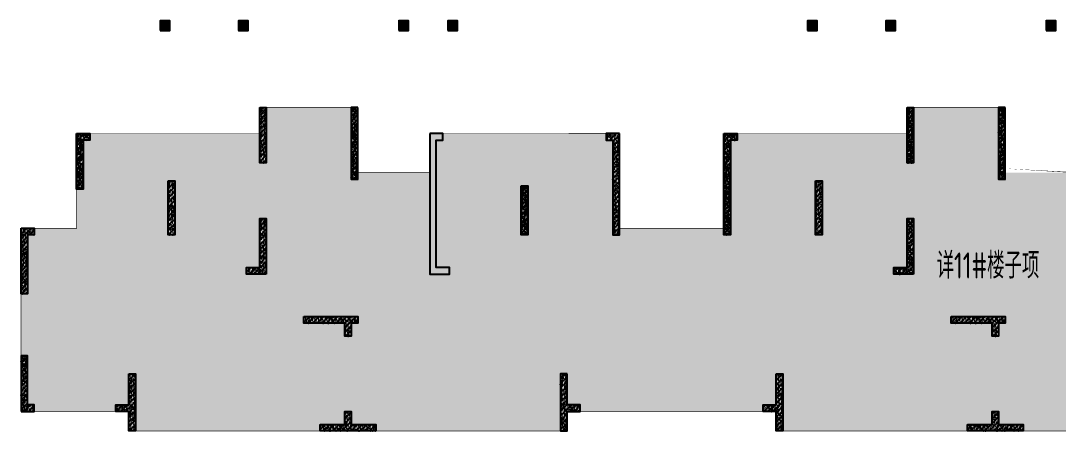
# Model space of a CAD drawing. Extents: x 923964 to 1204934, y 804567 to 1705037.
# Drawn here: x 1063014 to 1094748, y 805019 to 817579 of the extents above; entities that cross this region are included whole.
import ezdxf
from ezdxf.enums import TextEntityAlignment as Align

# ---------------------------------------------------------------- set-up
doc = ezdxf.new("R2010")
doc.units = 0
doc.header["$LTSCALE"] = 500
doc.layers.get('0').update_dxf_attribs({"linetype": 'CONTINUOUS'})
for name, color, linetype in [('S_COLU', 2, 'CONTINUOUS'), ('S_COLU_HACH', 15, 'CONTINUOUS'), ('S_WALL', 2, 'CONTINUOUS'), ('S_WALL_HACH', 30, 'CONTINUOUS'), ('S_WALL_OTHE_HACH', 33, 'CONTINUOUS'), ('主楼填充', 7, 'CONTINUOUS')]:
    doc.layers.add(name, color=color, linetype=linetype)
doc.styles.add('TH-STYLE3', font='tssdeng.shx', dxfattribs={"width": 0.7, "bigfont": 'tssdchn.shx'})
pattern_1 = [(49.99999999999999, (-356904.0381416103, -387547.1826629889), (143.4520365201507, -12.55042699651902), [15, -165]), (355, (-356904.0381416103, -387547.1826629889), (-27.7502667226, 150.4384267400024), [12, -132]), (100.4514, (-356892.0838056103, -387548.2285309889), (115.7018763428043, 137.8879084121907), [12.748038, -140.2284224]), (46.18420000000002, (-356904.0381416103, -387507.1826629889), (213.4482097251289, -33.10380286580362), [22.49999999999999, -247.4999999999999]), (96.6356, (-356886.2507926103, -387509.941324389), (186.9325411097407, 194.8235741800883), [19.1220576, -210.3426]), (351.1842, (-356904.0381416103, -387507.1826629889), (186.9323890267254, 194.8237201850649), [18, -198]), (21, (-356884.0381416103, -387517.1826629889), (119.3814104236923, -80.52377813306776), [15, -165]), (326.0000000000001, (-356884.0381416103, -387517.1826629889), (48.66306638431634, 145.0300090093706), [12, -132]), (71.4514, (-356874.0896950103, -387523.8929841889), (168.044525716298, 64.50609934199048), [12.748038, -140.2284224]), (37.50000000000001, (-356904.0381416103, -387547.1826629889), (2.431971063458134, 66.5787707662623), [0, -130.4, 0, -134, 0, -132.5]), (7.499999999999999, (-356904.0381416103, -387547.1826629889), (52.61390748842972, 78.88234237647205), [0, -76.39999999999999, 0, -127.4, 0, -50.5]), (327.5, (-356948.6381416103, -387547.1826629889), (106.7644872344818, -4.510974346875951), [0, -50, 0, -156, 0, -207]), (317.5, (-356968.6381416103, -387547.1826629889), (116.6372338684772, 20.02099646646354), [0, -65, 0, -103.6, 0, -147]), (45, (-356904.0381416103, -387547.1826629889), (-70.71067811865474, 70.71067811865476), [])]
pattern_2 = [(49.99999999999999, (-356904.0381416103, -387550.5116629889), (143.4520365201507, -12.55042699651902), [15, -165]), (355, (-356904.0381416103, -387550.5116629889), (-27.7502667226, 150.4384267400024), [12, -132]), (100.4514, (-356892.0838056103, -387551.5575309889), (115.7018763428043, 137.8879084121907), [12.748038, -140.2284224]), (46.18420000000002, (-356904.0381416103, -387510.5116629889), (213.4482097251289, -33.10380286580362), [22.49999999999998, -247.4999999999999]), (96.6356, (-356886.2507926103, -387513.2703243889), (186.9325411097407, 194.8235741800883), [19.1220576, -210.3426]), (351.1842, (-356904.0381416103, -387510.5116629889), (186.9323890267254, 194.8237201850649), [18, -198]), (21, (-356884.0381416103, -387520.5116629889), (119.3814104236923, -80.52377813306776), [15, -165]), (326.0000000000001, (-356884.0381416103, -387520.5116629889), (48.66306638431634, 145.0300090093706), [12, -132]), (71.4514, (-356874.0896950103, -387527.2219841889), (168.044525716298, 64.50609934199048), [12.748038, -140.2284224]), (37.50000000000001, (-356904.0381416103, -387550.5116629889), (2.431971063458134, 66.5787707662623), [0, -130.4, 0, -134, 0, -132.5]), (7.499999999999999, (-356904.0381416103, -387550.5116629889), (52.61390748842972, 78.88234237647205), [0, -76.39999999999999, 0, -127.4, 0, -50.5]), (327.5, (-356948.6381416103, -387550.5116629889), (106.7644872344818, -4.510974346875951), [0, -50, 0, -156, 0, -207]), (317.5, (-356968.6381416103, -387550.5116629889), (116.6372338684772, 20.02099646646354), [0, -65, 0, -103.6, 0, -147]), (45, (-356904.0381416103, -387550.5116629889), (-70.71067811865474, 70.71067811865476), [])]
pattern_3 = [(49.99999999999999, (-356904.0381416103, -387547.1826629889), (143.4520365201507, -12.55042699651902), [15, -165]), (355, (-356904.0381416103, -387547.1826629889), (-27.7502667226, 150.4384267400024), [12, -132]), (100.4514, (-356892.0838056103, -387548.2285309889), (115.7018763428043, 137.8879084121907), [12.748038, -140.2284224]), (46.18420000000002, (-356904.0381416103, -387507.1826629889), (213.4482097251289, -33.10380286580362), [22.49999999999998, -247.4999999999998]), (96.6356, (-356886.2507926103, -387509.941324389), (186.9325411097407, 194.8235741800883), [19.1220576, -210.3426]), (351.1842, (-356904.0381416103, -387507.1826629889), (186.9323890267254, 194.8237201850649), [18, -198]), (21, (-356884.0381416103, -387517.1826629889), (119.3814104236923, -80.52377813306776), [15, -165]), (326.0000000000001, (-356884.0381416103, -387517.1826629889), (48.66306638431634, 145.0300090093706), [12, -132]), (71.4514, (-356874.0896950103, -387523.8929841889), (168.044525716298, 64.50609934199048), [12.748038, -140.2284224]), (37.50000000000001, (-356904.0381416103, -387547.1826629889), (2.431971063458134, 66.5787707662623), [0, -130.4, 0, -134, 0, -132.5]), (7.499999999999999, (-356904.0381416103, -387547.1826629889), (52.61390748842972, 78.88234237647205), [0, -76.39999999999999, 0, -127.4, 0, -50.5]), (327.5, (-356948.6381416103, -387547.1826629889), (106.7644872344818, -4.510974346875951), [0, -50, 0, -156, 0, -207]), (317.5, (-356968.6381416103, -387547.1826629889), (116.6372338684772, 20.02099646646354), [0, -65, 0, -103.6, 0, -147]), (45, (-356904.0381416103, -387547.1826629889), (-70.71067811865474, 70.71067811865476), [])]
pattern_4 = [(45, (-354304.0381416105, -244147.1826629952), (-88.38834764831843, 88.38834764831844), []), (49.99999999999999, (-354304.0381416105, -244147.1826629952), (179.3150456501884, -15.68803374564878), [18.75, -206.25]), (355, (-354304.0381416105, -244147.1826629952), (-34.68783340325, 188.048033425003), [15, -165]), (100.4514, (-354289.0952216104, -244148.4899979952), (144.6273454285054, 172.3598855152384), [15.9350475, -175.285528]), (46.18420000000002, (-354304.0381416105, -244097.1826629952), (266.8102621564111, -41.37975358225452), [28.12499999999999, -309.3749999999999]), (96.6356, (-354281.8039553604, -244100.6309897452), (233.6656763871758, 243.5294677251104), [23.902572, -262.92825]), (351.1842, (-354304.0381416105, -244097.1826629952), (233.6654862834068, 243.5296502313311), [22.5, -247.5]), (21, (-354279.0381416105, -244109.6826629952), (149.2267630296154, -100.6547226663347), [18.75, -206.25]), (326.0000000000001, (-354279.0381416105, -244109.6826629952), (60.82883298039543, 181.2875112617133), [15, -165]), (71.4514, (-354266.6025833605, -244118.0705644952), (210.0556571453725, 80.6326241774881), [15.9350475, -175.285528]), (37.50000000000001, (-354304.0381416105, -244147.1826629952), (3.039963829322667, 83.22346345782788), [1.25, -163, 1.25, -167.5, 1.25, -165.625]), (7.499999999999999, (-354304.0381416105, -244147.1826629952), (65.76738436053715, 98.60292797059006), [1.25, -95.5, 1.25, -159.25, 1.25, -63.125]), (327.5, (-354359.7881416105, -244147.1826629952), (133.4556090431022, -5.638717933594939), [1.25, -62.5, 1.25, -195, 1.25, -258.75]), (317.5, (-354384.7881416105, -244147.1826629952), (145.7965423355966, 25.02624558307943), [1.25, -81.25, 1.25, -129.5, 1.25, -183.75])]
pattern_5 = [(45, (-334504.0381410404, -244147.1826629966), (-88.38834764831843, 88.38834764831844), []), (49.99999999999999, (-334504.0381410404, -244147.1826629966), (179.3150456501884, -15.68803374564878), [18.75, -206.25]), (355, (-334504.0381410404, -244147.1826629966), (-34.68783340325, 188.048033425003), [15, -165]), (100.4514, (-334489.0952210404, -244148.4899979966), (144.6273454285054, 172.3598855152384), [15.9350475, -175.285528]), (46.18420000000002, (-334504.0381410404, -244097.1826629966), (266.8102621564111, -41.37975358225452), [28.12499999999999, -309.3749999999998]), (96.6356, (-334481.8039547904, -244100.6309897466), (233.6656763871758, 243.5294677251104), [23.902572, -262.92825]), (351.1842, (-334504.0381410404, -244097.1826629966), (233.6654862834068, 243.5296502313311), [22.5, -247.5]), (21, (-334479.0381410404, -244109.6826629966), (149.2267630296154, -100.6547226663347), [18.75, -206.25]), (326.0000000000001, (-334479.0381410404, -244109.6826629966), (60.82883298039543, 181.2875112617133), [15, -165]), (71.4514, (-334466.6025827904, -244118.0705644967), (210.0556571453725, 80.6326241774881), [15.9350475, -175.285528]), (37.50000000000001, (-334504.0381410404, -244147.1826629966), (3.039963829322667, 83.22346345782788), [1.25, -163, 1.25, -167.5, 1.25, -165.625]), (7.499999999999999, (-334504.0381410404, -244147.1826629966), (65.76738436053715, 98.60292797059006), [1.25, -95.5, 1.25, -159.25, 1.25, -63.125]), (327.5, (-334559.7881410404, -244147.1826629966), (133.4556090431022, -5.638717933594939), [1.25, -62.5, 1.25, -195, 1.25, -258.75]), (317.5, (-334584.7881410404, -244147.1826629966), (145.7965423355966, 25.02624558307943), [1.25, -81.25, 1.25, -129.5, 1.25, -183.75])]

# ---------------------------------------------------------------- blocks, each defined once
blk = doc.blocks.new('A$C05C63E19')
at = {"layer": 'S_WALL_HACH'}
h = blk.add_hatch(color=256, dxfattribs=at)
h.dxf.hatch_style = 1
h.paths.add_polyline_path([(-2599.999999999884, 6600.000000006257), (-2399.999999999942, 6600.000000000029), (-2399.999999999942, 4900.000000013999), (-2599.999999999942, 4900.000000013999)])
h = blk.add_hatch(color=256, dxfattribs=at)
h.dxf.hatch_style = 1
h.paths.add_polyline_path([(400.0000000002328, 6600.000000006257), (200.000000000291, 6600.000000013999), (200.000000000291, 4400.000000010099), (400.000000000291, 4400.000000010099)])
h = blk.add_hatch(color=256, dxfattribs=at)
h.dxf.hatch_style = 1
h.paths.add_polyline_path([(17200.0000005702, 6600.000000004802), (17400.00000057014, 6600.000000012544), (17400.00000057014, 4900.000000012544), (17200.00000057014, 4900.000000012544)])
h = blk.add_hatch(color=256, dxfattribs=at)
h.dxf.hatch_style = 1
h.paths.add_polyline_path([(20200.00000057032, 6600.000000004802), (20000.00000057038, 6600.000000012544), (20000.00000056857, 4399.999999971624), (20200.00000056857, 4399.999999971624)])
h = blk.add_hatch(color=256, dxfattribs=at)
h.dxf.hatch_style = 1
h.paths.add_polyline_path([(-8200.00000000163, 5800.000000007189), (-7800.000000001688, 5800.00000001493), (-7800.000000001688, 5600.00000001493), (-8000.000000001688, 5600.00000001493), (-8000.000000001688, 4100.00000001493), (-8200.000000001688, 4100.00000001493)])
h = blk.add_hatch(color=256, dxfattribs=at)
h.dxf.hatch_style = 1
h.paths.add_polyline_path([(2600.000000033469, 5799.99999999805), (2599.99999999901, 1499.999999984779), (3199.999999998952, 1499.999999977037), (3199.999999998952, 1699.999999977037), (2799.999999998952, 1699.999999977037), (2800.00000003184, 5600.000000005792), (3000.00000003184, 5600.000000005792), (3000.00000003184, 5800.000000005792)])
h = blk.add_hatch(color=256, dxfattribs=at)
h.dxf.hatch_style = 1
h.paths.add_polyline_path([(8400.000000064727, 5799.999999949214), (8000.000000064785, 5799.999999961146), (8000.000000063388, 5599.999999961146), (8200.000000063388, 5599.999999958352), (8200.000000208558, 2699.999999979249), (8400.000000208558, 2699.999999977852)])
h = blk.add_hatch(color=256, dxfattribs=at)
h.dxf.hatch_style = 1
h.paths.add_polyline_path([(11600.0001635704, 5799.999999938329), (12000.00016357034, 5799.999999946129), (12000.00016357034, 5599.999999946129), (11800.00016357034, 5599.999999946071), (11800.00016360282, 2700.000000005384), (11600.00016360282, 2700.000000005384)])
h = blk.add_hatch(color=256, dxfattribs=at)
h.dxf.hatch_style = 1
h.paths.add_polyline_path([(-5400.000000032829, 4349.999986436276), (-5200.000000032829, 4349.999986436276), (-5200.000000032829, 2699.999986436276), (-5400.000000032829, 2699.999986436276)])
h = blk.add_hatch(color=256, dxfattribs=at)
h.dxf.hatch_style = 1
h.paths.add_polyline_path([(5399.999999990745, 4199.999986436276), (5599.999999990745, 4199.999986436276), (5599.999999990745, 2699.999986436276), (5399.999999990745, 2699.999986436276)])
h = blk.add_hatch(color=256, dxfattribs=at)
h.dxf.hatch_style = 1
h.paths.add_polyline_path([(14399.99999999074, 4353.328986436274), (14599.99999999074, 4353.328986436274), (14599.99999999074, 2703.328986436274), (14399.99999999074, 2703.328986436274)])
h = blk.add_hatch(color=256, dxfattribs=at)
h.dxf.hatch_style = 1
h.paths.add_polyline_path([(-2400.000000000873, 1500.000000032393), (-3000.000000000815, 1500.000000024651), (-3000.000000000815, 1700.000000024651), (-2600.000000000815, 1700.000000024651), (-2600.000000000815, 3200.000000024651), (-2400.000000000815, 3200.000000024651)])
h = blk.add_hatch(color=256, dxfattribs=at)
h.dxf.hatch_style = 1
h.paths.add_polyline_path([(17400.00016360678, 1499.999999934022), (16800.00016360683, 1499.999999930355), (16800.00016360817, 1699.999999930355), (17200.00016360817, 1699.999999927619), (17200.00016361842, 3199.999999927619), (17400.00016361842, 3199.99999992628)])
h = blk.add_hatch(color=256, dxfattribs=at)
h.dxf.hatch_style = 1
h.paths.add_polyline_path([(-9900.000000001746, 2900.000000007771), (-9500.000000001804, 2900.000000015512), (-9500.000000001804, 2700.000000015512), (-9700.000000001804, 2700.000000015512), (-9700.000000001804, 900.0000000155123), (-9900.000000001804, 900.0000000155123)])
h = blk.add_hatch(color=256, dxfattribs=at)
h.dxf.hatch_style = 1
h.paths.add_polyline_path([(-1250, 200.0000000000291), (400, 200.0000000000291), (400, 2.91038304567337e-11), (200, 2.91038304567337e-11), (200, -399.9999999999709), (0, -399.9999999999709), (0, -399.5999999999476), (0, 0.4000000000523869), (-1250, 0.4000000000523869)])
h = blk.add_hatch(color=256, dxfattribs=at)
h.dxf.hatch_style = 1
h.paths.add_polyline_path([(18550, 200.0000000000291), (20200, 200.0000000000291), (20200, 2.91038304567337e-11), (20000, 2.91038304567337e-11), (20000, -399.9999999999709), (19800, -399.9999999999709), (19800, -399.5999999999476), (19800, 0.4000000000523869), (18550, 0.4000000000523869)])
h = blk.add_hatch(color=256, dxfattribs=at)
h.dxf.hatch_style = 1
h.paths.add_polyline_path([(-9899.999999999942, -2699.999999992229), (-9500, -2699.999999999971), (-9500, -2499.999999999971), (-9700, -2499.999999999971), (-9700, -999.9999999999709), (-9900, -999.9999999999709)])
h = blk.add_hatch(color=256, dxfattribs=at)
h.dxf.hatch_style = 1
h.paths.add_polyline_path([(-6599.999987467716, -1549.999436345563), (-6399.999987467716, -1549.999436345563), (-6399.999987467716, -3299.999436345563), (-6599.999987467716, -3299.999436345563), (-6599.999987466901, -2699.999999996769), (-6999.999987466901, -2699.999999996769), (-6999.999987466668, -2499.999999985244), (-6599.999987466668, -2499.999999985244)])
h = blk.add_hatch(color=256, dxfattribs=at)
h.dxf.hatch_style = 1
h.paths.add_polyline_path([(6799.999987478775, -1549.999436392362), (6599.999987478775, -1549.999436390965), (6599.99998746725, -3299.999436390965), (6799.99998746725, -3299.999436392362), (6799.999987470626, -2700.000000043568), (7199.999987470626, -2700.000000046362), (7199.999987471791, -2500.000000034837), (6799.999987471791, -2500.000000032043)])
h = blk.add_hatch(color=256, dxfattribs=at)
h.dxf.hatch_style = 1
h.paths.add_polyline_path([(13200.00017610553, -1549.999436414189), (13400.00017610553, -1549.999436414131), (13400.00017610582, -3299.999436414131), (13200.00017610582, -3299.999436414189), (13200.00017610652, -2700.000000065396), (12800.00017610652, -2700.000000065455), (12800.0001761067, -2500.000000053929), (13200.0001761067, -2500.000000053871)])
h = blk.add_hatch(color=256, dxfattribs=at)
h.dxf.hatch_style = 1
h.paths.add_polyline_path([(-750.0002051297342, -3099.999999999971), (-0.0002051297342404723, -3099.999999999971), (-0.0002051297342404723, -2699.999999999971), (199.9997948702658, -2699.999999999971), (199.9997948702658, -3099.999999999971), (949.9997948702658, -3099.999999999971), (949.9997948702658, -3299.999999999971), (-750.0002051297342, -3299.999999999971)])
h = blk.add_hatch(color=256, dxfattribs=at)
h.dxf.hatch_style = 1
h.paths.add_polyline_path([(19050.00000002631, -3099.999999954278), (19800.00000002631, -3099.999999954278), (19800.00000002631, -2699.999999954278), (20000.00000002631, -2699.999999954278), (20000.00000002631, -3099.999999954278), (20750.00000002631, -3099.999999954278), (20750.00000002631, -3299.999999954278), (19050.00000002631, -3299.999999954278)])
at = {"layer": 'S_WALL_OTHE_HACH'}
h = blk.add_hatch(dxfattribs=at)
h.set_pattern_fill('ARMORED', color=256, scale=20)
h.set_pattern_definition(pattern_1)
h.paths.add_polyline_path([(-2599.999999999884, 6600.000000006257), (-2399.999999999942, 6600.000000000029), (-2399.999999999942, 4900.000000013999), (-2599.999999999942, 4900.000000013999)])
h = blk.add_hatch(dxfattribs=at)
h.set_pattern_fill('ARMORED', color=256, scale=20)
h.set_pattern_definition(pattern_1)
h.paths.add_polyline_path([(400.0000000002328, 6600.000000006257), (200.000000000291, 6600.000000013999), (200.000000000291, 4400.000000010099), (400.000000000291, 4400.000000010099)])
h = blk.add_hatch(dxfattribs=at)
h.set_pattern_fill('ARMORED', color=256, scale=20)
h.set_pattern_definition(pattern_1)
h.paths.add_polyline_path([(17200.0000005702, 6600.000000004802), (17400.00000057014, 6600.000000012544), (17400.00000057014, 4900.000000012544), (17200.00000057014, 4900.000000012544)])
h = blk.add_hatch(dxfattribs=at)
h.set_pattern_fill('ARMORED', color=256, scale=20)
h.set_pattern_definition(pattern_1)
h.paths.add_polyline_path([(20200.00000057032, 6600.000000004802), (20000.00000057038, 6600.000000012544), (20000.00000056857, 4399.999999971624), (20200.00000056857, 4399.999999971624)])
h = blk.add_hatch(dxfattribs=at)
h.set_pattern_fill('ARMORED', color=256, scale=20)
h.set_pattern_definition(pattern_1)
h.paths.add_polyline_path([(-8200.00000000163, 5800.000000007189), (-7800.000000001688, 5800.00000001493), (-7800.000000001688, 5600.00000001493), (-8000.000000001688, 5600.00000001493), (-8000.000000001688, 4100.00000001493), (-8200.000000001688, 4100.00000001493)])
h = blk.add_hatch(dxfattribs=at)
h.set_pattern_fill('ARMORED', color=256, scale=20)
h.set_pattern_definition([(49.99999999999999, (-326904.0381416103, -237547.1826629889), (143.4520365201507, -12.55042699651902), [15, -165]), (355, (-326904.0381416103, -237547.1826629889), (-27.7502667226, 150.4384267400024), [12, -132]), (100.4514, (-326892.0838056103, -237548.2285309889), (115.7018763428043, 137.8879084121907), [12.748038, -140.2284224]), (46.18420000000002, (-326904.0381416103, -237507.1826629889), (213.4482097251289, -33.10380286580362), [22.49999999999999, -247.4999999999999]), (96.6356, (-326886.2507926103, -237509.9413243889), (186.9325411097407, 194.8235741800883), [19.1220576, -210.3426]), (351.1842, (-326904.0381416103, -237507.1826629889), (186.9323890267254, 194.8237201850649), [18, -198]), (21, (-326884.0381416103, -237517.1826629889), (119.3814104236923, -80.52377813306776), [15, -165]), (326.0000000000001, (-326884.0381416103, -237517.1826629889), (48.66306638431634, 145.0300090093706), [12, -132]), (71.4514, (-326874.0896950103, -237523.8929841889), (168.044525716298, 64.50609934199048), [12.748038, -140.2284224]), (37.50000000000001, (-326904.0381416103, -237547.1826629889), (2.431971063458134, 66.5787707662623), [0, -130.4, 0, -134, 0, -132.5]), (7.499999999999999, (-326904.0381416103, -237547.1826629889), (52.61390748842972, 78.88234237647205), [0, -76.39999999999999, 0, -127.4, 0, -50.5]), (327.5, (-326948.6381416103, -237547.1826629889), (106.7644872344818, -4.510974346875951), [0, -50, 0, -156, 0, -207]), (317.5, (-326968.6381416103, -237547.1826629889), (116.6372338684772, 20.02099646646354), [0, -65, 0, -103.6, 0, -147]), (45, (-326904.0381416103, -237547.1826629889), (-70.71067811865474, 70.71067811865476), [])])
h.paths.add_polyline_path([(2600.000000033469, 5799.99999999805), (2599.99999999901, 1499.999999984779), (3199.999999998952, 1499.999999977037), (3199.999999998952, 1699.999999977037), (2799.999999998952, 1699.999999977037), (2800.00000003184, 5600.000000005792), (3000.00000003184, 5600.000000005792), (3000.00000003184, 5800.000000005792)])
h = blk.add_hatch(dxfattribs=at)
h.set_pattern_fill('ARMORED', color=256, scale=20)
h.set_pattern_definition(pattern_3)
h.paths.add_polyline_path([(8400.000000064727, 5799.999999949214), (8000.000000064785, 5799.999999961146), (8000.000000063388, 5599.999999961146), (8200.000000063388, 5599.999999958352), (8200.000000208558, 2699.999999979249), (8400.000000208558, 2699.999999977852)])
h = blk.add_hatch(dxfattribs=at)
h.set_pattern_fill('ARMORED', color=256, scale=20)
h.set_pattern_definition(pattern_3)
h.paths.add_polyline_path([(11600.0001635704, 5799.999999938329), (12000.00016357034, 5799.999999946129), (12000.00016357034, 5599.999999946129), (11800.00016357034, 5599.999999946071), (11800.00016360282, 2700.000000005384), (11600.00016360282, 2700.000000005384)])
h = blk.add_hatch(dxfattribs=at)
h.set_pattern_fill('ARMORED', color=256, scale=20)
h.set_pattern_definition(pattern_2)
h.paths.add_polyline_path([(-5400.000000032829, 4349.999986436276), (-5200.000000032829, 4349.999986436276), (-5200.000000032829, 2699.999986436276), (-5400.000000032829, 2699.999986436276)])
h = blk.add_hatch(dxfattribs=at)
h.set_pattern_fill('ARMORED', color=256, scale=20)
h.set_pattern_definition(pattern_2)
h.paths.add_polyline_path([(5399.999999990745, 4199.999986436276), (5599.999999990745, 4199.999986436276), (5599.999999990745, 2699.999986436276), (5399.999999990745, 2699.999986436276)])
h = blk.add_hatch(dxfattribs=at)
h.set_pattern_fill('ARMORED', color=256, scale=20)
h.set_pattern_definition(pattern_1)
h.paths.add_polyline_path([(14399.99999999074, 4353.328986436274), (14599.99999999074, 4353.328986436274), (14599.99999999074, 2703.328986436274), (14399.99999999074, 2703.328986436274)])
h = blk.add_hatch(dxfattribs=at)
h.set_pattern_fill('ARMORED', color=256, scale=20)
h.set_pattern_definition(pattern_1)
h.paths.add_polyline_path([(-2400.000000000873, 1500.000000032393), (-3000.000000000815, 1500.000000024651), (-3000.000000000815, 1700.000000024651), (-2600.000000000815, 1700.000000024651), (-2600.000000000815, 3200.000000024651), (-2400.000000000815, 3200.000000024651)])
h = blk.add_hatch(dxfattribs=at)
h.set_pattern_fill('ARMORED', color=256, scale=20)
h.set_pattern_definition(pattern_1)
h.paths.add_polyline_path([(17400.00016360678, 1499.999999934022), (16800.00016360683, 1499.999999930355), (16800.00016360817, 1699.999999930355), (17200.00016360817, 1699.999999927619), (17200.00016361842, 3199.999999927619), (17400.00016361842, 3199.99999992628)])
h = blk.add_hatch(dxfattribs=at)
h.set_pattern_fill('ARMORED', color=256, scale=20)
h.set_pattern_definition(pattern_1)
h.paths.add_polyline_path([(-9900.000000001746, 2900.000000007771), (-9500.000000001804, 2900.000000015512), (-9500.000000001804, 2700.000000015512), (-9700.000000001804, 2700.000000015512), (-9700.000000001804, 900.0000000155123), (-9900.000000001804, 900.0000000155123)])
h = blk.add_hatch(dxfattribs=at)
h.set_pattern_fill('ARMORED', color=256, scale=20)
h.set_pattern_definition([(49.99999999999999, (-356904.0381416103, -237547.1826629889), (143.4520365201507, -12.55042699651902), [15, -165]), (355, (-356904.0381416103, -237547.1826629889), (-27.7502667226, 150.4384267400024), [12, -132]), (100.4514, (-356892.0838056103, -237548.2285309889), (115.7018763428043, 137.8879084121907), [12.748038, -140.2284224]), (46.18420000000002, (-356904.0381416103, -237507.1826629889), (213.4482097251289, -33.10380286580362), [22.49999999999999, -247.4999999999999]), (96.6356, (-356886.2507926103, -237509.9413243889), (186.9325411097407, 194.8235741800883), [19.1220576, -210.3426]), (351.1842, (-356904.0381416103, -237507.1826629889), (186.9323890267254, 194.8237201850649), [18, -198]), (21, (-356884.0381416103, -237517.1826629889), (119.3814104236923, -80.52377813306776), [15, -165]), (326.0000000000001, (-356884.0381416103, -237517.1826629889), (48.66306638431634, 145.0300090093706), [12, -132]), (71.4514, (-356874.0896950103, -237523.8929841889), (168.044525716298, 64.50609934199048), [12.748038, -140.2284224]), (37.50000000000001, (-356904.0381416103, -237547.1826629889), (2.431971063458134, 66.5787707662623), [0, -130.4, 0, -134, 0, -132.5]), (7.499999999999999, (-356904.0381416103, -237547.1826629889), (52.61390748842972, 78.88234237647205), [0, -76.39999999999999, 0, -127.4, 0, -50.5]), (327.5, (-356948.6381416103, -237547.1826629889), (106.7644872344818, -4.510974346875951), [0, -50, 0, -156, 0, -207]), (317.5, (-356968.6381416103, -237547.1826629889), (116.6372338684772, 20.02099646646354), [0, -65, 0, -103.6, 0, -147]), (45, (-356904.0381416103, -237547.1826629889), (-70.71067811865474, 70.71067811865476), [])])
h.paths.add_polyline_path([(-1250, 200.0000000000291), (400, 200.0000000000291), (400, 2.91038304567337e-11), (200, 2.91038304567337e-11), (200, -399.9999999999709), (0, -399.9999999999709), (0, -399.5999999999476), (0, 0.4000000000523869), (-1250, 0.4000000000523869)])
h = blk.add_hatch(dxfattribs=at)
h.set_pattern_fill('ARMORED', color=256, scale=20)
h.set_pattern_definition([(49.99999999999999, (-337104.0381416103, -237547.1826629889), (143.4520365201507, -12.55042699651902), [15, -165]), (355, (-337104.0381416103, -237547.1826629889), (-27.7502667226, 150.4384267400024), [12, -132]), (100.4514, (-337092.0838056103, -237548.2285309889), (115.7018763428043, 137.8879084121907), [12.748038, -140.2284224]), (46.18420000000002, (-337104.0381416103, -237507.1826629889), (213.4482097251289, -33.10380286580362), [22.49999999999999, -247.4999999999999]), (96.6356, (-337086.2507926103, -237509.9413243889), (186.9325411097407, 194.8235741800883), [19.1220576, -210.3426]), (351.1842, (-337104.0381416103, -237507.1826629889), (186.9323890267254, 194.8237201850649), [18, -198]), (21, (-337084.0381416103, -237517.1826629889), (119.3814104236923, -80.52377813306776), [15, -165]), (326.0000000000001, (-337084.0381416103, -237517.1826629889), (48.66306638431634, 145.0300090093706), [12, -132]), (71.4514, (-337074.0896950103, -237523.8929841889), (168.044525716298, 64.50609934199048), [12.748038, -140.2284224]), (37.50000000000001, (-337104.0381416103, -237547.1826629889), (2.431971063458134, 66.5787707662623), [0, -130.4, 0, -134, 0, -132.5]), (7.499999999999999, (-337104.0381416103, -237547.1826629889), (52.61390748842972, 78.88234237647205), [0, -76.39999999999999, 0, -127.4, 0, -50.5]), (327.5, (-337148.6381416103, -237547.1826629889), (106.7644872344818, -4.510974346875951), [0, -50, 0, -156, 0, -207]), (317.5, (-337168.6381416103, -237547.1826629889), (116.6372338684772, 20.02099646646354), [0, -65, 0, -103.6, 0, -147]), (45, (-337104.0381416103, -237547.1826629889), (-70.71067811865474, 70.71067811865476), [])])
h.paths.add_polyline_path([(18550, 200.0000000000291), (20200, 200.0000000000291), (20200, 2.91038304567337e-11), (20000, 2.91038304567337e-11), (20000, -399.9999999999709), (19800, -399.9999999999709), (19800, -399.5999999999476), (19800, 0.4000000000523869), (18550, 0.4000000000523869)])
h = blk.add_hatch(dxfattribs=at)
h.set_pattern_fill('ARMORED', color=256, scale=20)
h.set_pattern_definition(pattern_1)
h.paths.add_polyline_path([(-9899.999999999942, -2699.999999992229), (-9500, -2699.999999999971), (-9500, -2499.999999999971), (-9700, -2499.999999999971), (-9700, -999.9999999999709), (-9900, -999.9999999999709)])
h = blk.add_hatch(dxfattribs=at)
h.set_pattern_fill('ARMORED', color=256, scale=20)
h.set_pattern_definition(pattern_1)
h.paths.add_polyline_path([(-6599.999987467716, -1549.999436345563), (-6399.999987467716, -1549.999436345563), (-6399.999987467716, -3299.999436345563), (-6599.999987467716, -3299.999436345563), (-6599.999987466901, -2699.999999996769), (-6999.999987466901, -2699.999999996769), (-6999.999987466668, -2499.999999985244), (-6599.999987466668, -2499.999999985244)])
h = blk.add_hatch(dxfattribs=at)
h.set_pattern_fill('ARMORED', color=256, scale=20)
h.set_pattern_definition(pattern_1)
h.paths.add_polyline_path([(6799.999987478775, -1549.999436392362), (6599.999987478775, -1549.999436390965), (6599.99998746725, -3299.999436390965), (6799.99998746725, -3299.999436392362), (6799.999987470626, -2700.000000043568), (7199.999987470626, -2700.000000046362), (7199.999987471791, -2500.000000034837), (6799.999987471791, -2500.000000032043)])
h = blk.add_hatch(dxfattribs=at)
h.set_pattern_fill('ARMORED', color=256, scale=20)
h.set_pattern_definition(pattern_1)
h.paths.add_polyline_path([(13200.00017610553, -1549.999436414189), (13400.00017610553, -1549.999436414131), (13400.00017610582, -3299.999436414131), (13200.00017610582, -3299.999436414189), (13200.00017610652, -2700.000000065396), (12800.00017610652, -2700.000000065455), (12800.0001761067, -2500.000000053929), (13200.0001761067, -2500.000000053871)])
h = blk.add_hatch(dxfattribs=at)
h.set_pattern_fill('ARMORED', color=256, scale=20)
h.set_pattern_definition(pattern_1)
h.paths.add_polyline_path([(-750.0002051297342, -3099.999999999971), (-0.0002051297342404723, -3099.999999999971), (-0.0002051297342404723, -2699.999999999971), (199.9997948702658, -2699.999999999971), (199.9997948702658, -3099.999999999971), (949.9997948702658, -3099.999999999971), (949.9997948702658, -3299.999999999971), (-750.0002051297342, -3299.999999999971)])
h = blk.add_hatch(dxfattribs=at)
h.set_pattern_fill('ARMORED', color=256, scale=20)
h.set_pattern_definition(pattern_1)
h.paths.add_polyline_path([(19050.00000002631, -3099.999999954278), (19800.00000002631, -3099.999999954278), (19800.00000002631, -2699.999999954278), (20000.00000002631, -2699.999999954278), (20000.00000002631, -3099.999999954278), (20750.00000002631, -3099.999999954278), (20750.00000002631, -3299.999999954278), (19050.00000002631, -3299.999999954278)])
at = {"layer": 'S_WALL', "elevation": -4.18344384548723e-08}
for points in [[(-2599.999999999884, 6600.000000006257), (-2399.999999999942, 6600.000000013999), (-2399.999999999942, 6600.000000000029), (-2399.999999999942, 6600.000000000029), (-2399.999999999942, 4900.000000013999), (-2599.999999999942, 4900.000000013999), (-2599.999999999884, 6600.000000006257)], [(400.0000000002328, 6600.000000006257), (200.000000000291, 6600.000000013999), (200.000000000291, 6600.000000013999), (200.000000000291, 6600.000000013999), (200.000000000291, 4400.000000010099), (400.000000000291, 4400.000000010099), (400.0000000002328, 6600.000000006257)], [(17200.0000005702, 6600.000000004802), (17400.00000057014, 6600.000000012544), (17400.00000057014, 6600.000000012544), (17400.00000057014, 6600.000000012544), (17400.00000057014, 4900.000000012544), (17200.00000057014, 4900.000000012544), (17200.0000005702, 6600.000000004802)], [(20200.00000057032, 6600.000000004802), (20000.00000057038, 6600.000000012544), (20000.00000057038, 6600.000000012544), (20000.00000057038, 6600.000000012544), (20000.00000056857, 4399.999999971624), (20200.00000056857, 4399.999999971624), (20200.00000057032, 6600.000000004802)], [(-8200.00000000163, 5800.000000007189), (-7800.000000001688, 5800.00000001493), (-7800.000000001688, 5600.00000001493), (-8000.000000001688, 5600.00000001493), (-8000.000000001688, 4100.00000001493), (-8200.000000001688, 4100.00000001493), (-8200.00000000163, 5800.000000007189)], [(2600.000000033469, 5799.99999999805), (2599.99999999901, 1499.999999984779), (3199.999999998952, 1499.999999977037), (3199.999999998952, 1699.999999977037), (2799.999999998952, 1699.999999977037), (2800.00000003184, 5600.000000005792), (3000.00000003184, 5600.000000005792), (3000.00000003184, 5800.000000005792), (2600.000000033469, 5799.99999999805)], [(8400.000000064727, 5799.999999949214), (8000.000000064785, 5799.999999961146), (8000.000000063388, 5599.999999961146), (8200.000000063388, 5599.999999958352), (8200.000000208558, 2699.999999979249), (8400.000000208558, 2699.999999977852), (8400.000000064727, 5799.999999949214)], [(11600.0001635704, 5799.999999938329), (12000.00016357034, 5799.999999946129), (12000.00016357034, 5599.999999946129), (11800.00016357034, 5599.999999946071), (11800.00016360282, 2700.000000005384), (11600.00016360282, 2700.000000005384), (11600.0001635704, 5799.999999938329)], [(-2400.000000000873, 1500.000000032393), (-3000.000000000815, 1500.000000024651), (-3000.000000000815, 1700.000000024651), (-2600.000000000815, 1700.000000024651), (-2600.000000000815, 3200.000000024651), (-2400.000000000815, 3200.000000024651), (-2400.000000000873, 1500.000000032393)], [(17400.00016360678, 1499.999999934022), (16800.00016360683, 1499.999999930355), (16800.00016360817, 1699.999999930355), (17200.00016360817, 1699.999999927619), (17200.00016361842, 3199.999999927619), (17400.00016361842, 3199.99999992628), (17400.00016360678, 1499.999999934022)]]:
    blk.add_lwpolyline(points, dxfattribs=at)
at = {"layer": 'S_WALL'}
for points, elevation in [([(-5400.000000032829, 4349.999986436276), (-5200.000000032829, 4349.999986436276), (-5200.000000032829, 2699.999986436276), (-5400.000000032829, 2699.999986436276)], -4.18344384548723e-08), ([(-6599.999987467716, -1549.999436345563), (-6399.999987467716, -1549.999436345563), (-6399.999987467716, -3299.999436345563), (-6599.999987467716, -3299.999436345563), (-6599.999987466901, -2699.999999996769), (-6999.999987466901, -2699.999999996769), (-6999.999987466668, -2499.999999985244), (-6599.999987466668, -2499.999999985244)], -2.654377437316722e-08), ([(6799.999987478775, -1549.999436392362), (6599.999987478775, -1549.999436390965), (6599.99998746725, -3299.999436390965), (6799.99998746725, -3299.999436392362), (6799.999987470626, -2700.000000043568), (7199.999987470626, -2700.000000046362), (7199.999987471791, -2500.000000034837), (6799.999987471791, -2500.000000032043)], -2.654377437316722e-08), ([(13200.00017610553, -1549.999436414189), (13400.00017610553, -1549.999436414131), (13400.00017610582, -3299.999436414131), (13200.00017610582, -3299.999436414189), (13200.00017610652, -2700.000000065396), (12800.00017610652, -2700.000000065455), (12800.0001761067, -2500.000000053929), (13200.0001761067, -2500.000000053871)], -2.654377437316722e-08)]:
    blk.add_lwpolyline(points, close=True, dxfattribs=dict(at, elevation=elevation))
for points in [[(5399.999999990745, 4199.999986436276), (5599.999999990745, 4199.999986436276), (5599.999999990745, 2699.999986436276), (5399.999999990745, 2699.999986436276)], [(14399.99999999074, 4353.328986436274), (14599.99999999074, 4353.328986436274), (14599.99999999074, 2703.328986436274), (14399.99999999074, 2703.328986436274)], [(-1250, 200.0000000000291), (400, 200.0000000000291), (400, 2.91038304567337e-11), (200, 2.91038304567337e-11), (200, -399.9999999999709), (0, -399.9999999999709), (0, -399.5999999999476), (0, 0.4000000000523869), (-1250, 0.4000000000523869)], [(18550, 200.0000000000291), (20200, 200.0000000000291), (20200, 2.91038304567337e-11), (20000, 2.91038304567337e-11), (20000, -399.9999999999709), (19800, -399.9999999999709), (19800, -399.5999999999476), (19800, 0.4000000000523869), (18550, 0.4000000000523869)]]:
    blk.add_lwpolyline(points, close=True, dxfattribs=at)
for points in [[(-9900.000000001746, 2900.000000007771), (-9500.000000001804, 2900.000000015512), (-9500.000000001804, 2700.000000015512), (-9700.000000001804, 2700.000000015512), (-9700.000000001804, 900.0000000155123), (-9900.000000001804, 900.0000000155123), (-9900.000000001746, 2900.000000007771)], [(-9899.999999999942, -2699.999999992229), (-9500, -2699.999999999971), (-9500, -2499.999999999971), (-9700, -2499.999999999971), (-9700, -999.9999999999709), (-9900, -999.9999999999709), (-9899.999999999942, -2699.999999992229)], [(-750.0002051297342, -3099.999999999971), (-0.0002051297342404723, -3099.999999999971), (-0.0002051297342404723, -2699.999999999971), (199.9997948702658, -2699.999999999971), (199.9997948702658, -3099.999999999971), (949.9997948702658, -3099.999999999971), (949.9997948702658, -3299.999999999971), (-750.0002051297342, -3299.999999999971), (-750.0002051297342, -3099.999999999971)], [(19050.00000002631, -3099.999999954278), (19800.00000002631, -3099.999999954278), (19800.00000002631, -2699.999999954278), (20000.00000002631, -2699.999999954278), (20000.00000002631, -3099.999999954278), (20750.00000002631, -3099.999999954278), (20750.00000002631, -3299.999999954278), (19050.00000002631, -3299.999999954278), (19050.00000002631, -3099.999999954278)]]:
    blk.add_lwpolyline(points, dxfattribs=at)
blk = doc.blocks.new('A$C02C908B5')
at = {"layer": 'S_COLU_HACH'}
h = blk.add_hatch(color=256, dxfattribs=at)
h.dxf.hatch_style = 1
h.paths.add_polyline_path([(-3049.99999997433, 2350.000000033062), (-2749.99999997433, 2350.000000033062), (-2749.99999997433, 2650.000000033062), (-3049.99999997433, 2650.000000033062)])
h = blk.add_hatch(color=256, dxfattribs=at)
h.dxf.hatch_style = 1
h.paths.add_polyline_path([(-649.9999999743304, 2350.000000033062), (-349.9999999743304, 2350.000000033062), (-349.9999999743304, 2650.000000033062), (-649.9999999743304, 2650.000000033062)])
h = blk.add_hatch(color=256, dxfattribs=at)
h.dxf.hatch_style = 1
h.paths.add_polyline_path([(4250.00000002567, 2350.000000033062), (4550.00000002567, 2350.000000033062), (4550.00000002567, 2650.000000033062), (4250.00000002567, 2650.000000033062)])
h = blk.add_hatch(color=256, dxfattribs=at)
h.dxf.hatch_style = 1
h.paths.add_polyline_path([(5750.00000002567, 2350.000000033062), (6050.00000002567, 2350.000000033062), (6050.00000002567, 2650.000000033062), (5750.00000002567, 2650.000000033062)])
h = blk.add_hatch(color=256, dxfattribs=at)
h.dxf.hatch_style = 1
h.paths.add_polyline_path([(16750.0000005957, 2350.000000031607), (17050.0000005957, 2350.000000031607), (17050.0000005957, 2650.000000031607), (16750.0000005957, 2650.000000031607)])
h = blk.add_hatch(color=256, dxfattribs=at)
h.dxf.hatch_style = 1
h.paths.add_polyline_path([(19150.0000005957, 2350.000000031607), (19450.0000005957, 2350.000000031607), (19450.0000005957, 2650.000000031607), (19150.0000005957, 2650.000000031607)])
h = blk.add_hatch(color=256, dxfattribs=at)
h.dxf.hatch_style = 1
h.paths.add_polyline_path([(24050.0000005957, 2350.000000031607), (24350.0000005957, 2350.000000031607), (24350.0000005957, 2650.000000031607), (24050.0000005957, 2650.000000031607)])
at = {"layer": 'S_WALL_OTHE_HACH'}
h = blk.add_hatch(dxfattribs=at)
h.set_pattern_fill('钢筋混凝土', color=256, scale=25, pattern_type=2)
h.set_pattern_definition(pattern_4)
h.paths.add_polyline_path([(-3049.99999997433, 2350.000000033062), (-2749.99999997433, 2350.000000033062), (-2749.99999997433, 2650.000000033062), (-3049.99999997433, 2650.000000033062)])
h = blk.add_hatch(dxfattribs=at)
h.set_pattern_fill('钢筋混凝土', color=256, scale=25, pattern_type=2)
h.set_pattern_definition(pattern_4)
h.paths.add_polyline_path([(-649.9999999743304, 2350.000000033062), (-349.9999999743304, 2350.000000033062), (-349.9999999743304, 2650.000000033062), (-649.9999999743304, 2650.000000033062)])
h = blk.add_hatch(dxfattribs=at)
h.set_pattern_fill('钢筋混凝土', color=256, scale=25, pattern_type=2)
h.set_pattern_definition(pattern_4)
h.paths.add_polyline_path([(4250.00000002567, 2350.000000033062), (4550.00000002567, 2350.000000033062), (4550.00000002567, 2650.000000033062), (4250.00000002567, 2650.000000033062)])
h = blk.add_hatch(dxfattribs=at)
h.set_pattern_fill('钢筋混凝土', color=256, scale=25, pattern_type=2)
h.set_pattern_definition(pattern_4)
h.paths.add_polyline_path([(5750.00000002567, 2350.000000033062), (6050.00000002567, 2350.000000033062), (6050.00000002567, 2650.000000033062), (5750.00000002567, 2650.000000033062)])
h = blk.add_hatch(dxfattribs=at)
h.set_pattern_fill('钢筋混凝土', color=256, scale=25, pattern_type=2)
h.set_pattern_definition(pattern_5)
h.paths.add_polyline_path([(16750.0000005957, 2350.000000031607), (17050.0000005957, 2350.000000031607), (17050.0000005957, 2650.000000031607), (16750.0000005957, 2650.000000031607)])
h = blk.add_hatch(dxfattribs=at)
h.set_pattern_fill('钢筋混凝土', color=256, scale=25, pattern_type=2)
h.set_pattern_definition(pattern_5)
h.paths.add_polyline_path([(19150.0000005957, 2350.000000031607), (19450.0000005957, 2350.000000031607), (19450.0000005957, 2650.000000031607), (19150.0000005957, 2650.000000031607)])
h = blk.add_hatch(dxfattribs=at)
h.set_pattern_fill('钢筋混凝土', color=256, scale=25, pattern_type=2)
h.set_pattern_definition(pattern_5)
h.paths.add_polyline_path([(24050.0000005957, 2350.000000031607), (24350.0000005957, 2350.000000031607), (24350.0000005957, 2650.000000031607), (24050.0000005957, 2650.000000031607)])
at = {"layer": 'S_COLU', "elevation": 4.18344384548723e-08}
for points in [[(-3049.99999997433, 2350.000000033062), (-2749.99999997433, 2350.000000033062), (-2749.99999997433, 2650.000000033062), (-3049.99999997433, 2650.000000033062)], [(-649.9999999743304, 2350.000000033062), (-349.9999999743304, 2350.000000033062), (-349.9999999743304, 2650.000000033062), (-649.9999999743304, 2650.000000033062)], [(4250.00000002567, 2350.000000033062), (4550.00000002567, 2350.000000033062), (4550.00000002567, 2650.000000033062), (4250.00000002567, 2650.000000033062)], [(5750.00000002567, 2350.000000033062), (6050.00000002567, 2350.000000033062), (6050.00000002567, 2650.000000033062), (5750.00000002567, 2650.000000033062)], [(16750.0000005957, 2350.000000031607), (17050.0000005957, 2350.000000031607), (17050.0000005957, 2650.000000031607), (16750.0000005957, 2650.000000031607)], [(19150.0000005957, 2350.000000031607), (19450.0000005957, 2350.000000031607), (19450.0000005957, 2650.000000031607), (19150.0000005957, 2650.000000031607)], [(24050.0000005957, 2350.000000031607), (24350.0000005957, 2350.000000031607), (24350.0000005957, 2650.000000031607), (24050.0000005957, 2650.000000031607)]]:
    blk.add_lwpolyline(points, close=True, dxfattribs=at)

msp = doc.modelspace()

# ---------------------------------------------------------------- hatches: boundary and pattern name
at = {"layer": '主楼填充'}
h = msp.add_hatch(dxfattribs=at)
h.set_pattern_fill('GRASS', color=1, scale=20)
h.set_pattern_definition([(90, (-80500.23234853125, -53399.60000000987), (-359.21, 359.21), [95.25, -623.17]), (45, (-80500.23234853125, -53399.60000000987), (-359.2102448427661, 359.2102448427661), [95.25, -412.75]), (135, (-80500.23234853125, -53399.60000000987), (-359.2102448427661, -359.2102448427661), [95.25, -412.75])])
h.paths.add_polyline_path([(1063023.895008454, 805628.6023739565), (1063023.895008454, 811228.6023739488), (1064723.895008454, 811228.6023739618), (1064723.895008454, 814128.6023739559), (1070323.895008454, 814128.6023739037), (1070323.895008454, 814928.6023739488), (1073323.895008454, 814928.602373955), (1073323.895008454, 812928.6023739488), (1075523.895008454, 812928.6023739588), (1075523.895008486, 814128.6023739467), (1081323.895008518, 814128.6023738979), (1081323.895008653, 811228.6023739269), (1084523.895172054, 811228.6023739488), (1084523.895008454, 814128.6023738871), (1090123.895009024, 814128.6023738869), (1090123.895009024, 814928.6023739488), (1093123.895009024, 814928.6023739463), (1093123.895009022, 812928.6023739196), (1095323.895008454, 812928.6023739146), (1095323.895009056, 814128.6023739488), (1101123.895008519, 814128.6023739084), (1101123.895008519, 811228.6023739488), (1104623.895008454, 811228.6023739488), (1104623.895008454, 814128.6023738631), (1110223.895008454, 814128.6023738108), (1110223.895009017, 814928.6023739488), (1113223.895008454, 814928.6023740284), (1113223.895009016, 812928.6023739466), (1115423.895008454, 812928.6023739488), (1115423.895008454, 814128.6023738547), (1121223.895008454, 814128.6023738547), (1121223.895008472, 811228.6023739488), (1122923.895008454, 811228.5695992666), (1122923.895008562, 805628.6023739565), (1119623.895008454, 805628.602373759), (1119623.895008454, 805036.1023739488), (1106223.895020992, 805028.6023739465), (1106223.895008454, 805628.6023738326), (1099523.895008454, 805628.6023738326), (1099523.894995921, 805028.6023739488), (1086123.89518456, 805028.6023739488), (1086123.89518456, 805628.6023738834), (1079723.894995921, 805628.6023738238), (1079723.894995921, 805028.6023739438), (1066323.895020986, 805028.6029376031), (1066323.895008454, 805628.6023739488)])

# ---------------------------------------------------------------- linework, layer by layer
at = {"layer": '主楼填充', "color": 1, "const_width": 20, "elevation": 6.837821282803952e-08}
for points in [[(1063023.895008454, 805628.6023739565), (1063023.895008454, 811228.6023739488), (1064723.895008454, 811228.6023739618), (1064723.895008454, 814128.6023739559), (1070323.895008454, 814128.6023739037), (1070323.895008454, 814928.6023739488), (1073323.895008454, 814928.602373955), (1073323.895008454, 812928.6023739488), (1075523.895008454, 812928.6023739588), (1075523.895008486, 814128.6023739467), (1081323.895008518, 814128.6023738979), (1081323.895008653, 811228.6023739269), (1084523.895172054, 811228.6023739488), (1084523.895008454, 814128.6023738871), (1090123.895009024, 814128.6023738869), (1090123.895009024, 814928.6023739488), (1093123.895009024, 814928.6023739463), (1093123.895009022, 812928.6023739196), (1095323.895008454, 812928.6023739146)], [(1099523.894995921, 805028.6023739488), (1086123.89518456, 805028.6023739488), (1086123.89518456, 805628.6023738834), (1079723.894995921, 805628.6023738238), (1079723.894995921, 805028.6023739438), (1066323.895020986, 805028.6029376031), (1066323.895008454, 805628.6023739488), (1063023.895008454, 805628.6023739486)]]:
    msp.add_lwpolyline(points, dxfattribs=at)

# ---------------------------------------------------------------- block references
for name, p in [('A$C02C908B5', (1070323.895008454, 814928.6023739488, 6.837821282803952e-08)), ('A$C05C63E19', (1072923.895008454, 808327.7695992445))]:
    msp.add_blockref(name, p)

# ---------------------------------------------------------------- texts
at = {"layer": '主楼填充', "color": 1, "style": 'TH-STYLE3', "width": 0.7}
msp.add_text('详11#楼子项', height=800, rotation=359.9999754540077, dxfattribs=at).set_placement((1092598.609686004, 810090.6838507783, 2.654377437316722e-08), align=Align.MIDDLE_CENTER)

doc.saveas('drawing.dxf')
